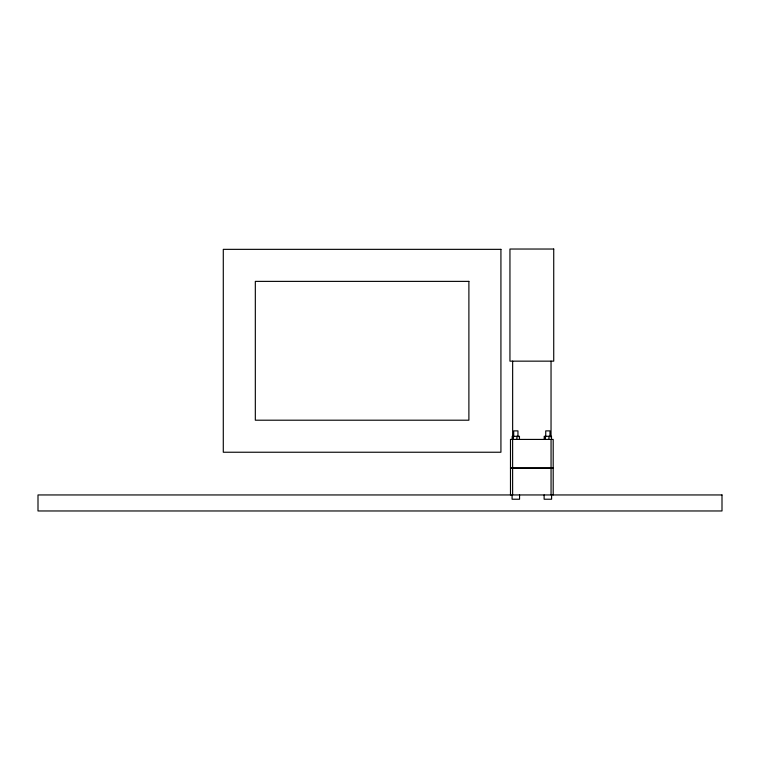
<?xml version="1.0" encoding="UTF-8"?>
<svg xmlns="http://www.w3.org/2000/svg" width="760" height="760" viewBox="0 0 760 760"><rect width="100%" height="100%" fill="white"/><g stroke="black" fill="none" stroke-linecap="round" stroke-linejoin="round"><path stroke-width="1.14" d="M510.483 467.941L553.194 467.941M510.483 468.255L553.194 468.255M553.194 494.95L553.194 439.423L510.483 439.423L510.483 494.95M551.598 494.95L551.598 499.225L544.122 499.225L544.122 494.95M551.494 439.423L551.494 436.306L544.217 436.306L544.217 439.423M551.038 361.142L551.038 437.057M551.057 439.423L551.057 467.941M551.057 468.255L551.057 494.95M549.983 436.82L549.983 430.882L545.737 430.882L545.737 436.82M548.929 436.306L548.929 439.423M545.29 436.306L545.29 439.423M519.46 439.423L519.46 436.306L512.183 436.306L512.183 439.423M519.564 494.95L519.564 499.225L512.088 499.225L512.088 494.95M517.95 436.82L517.95 430.882L513.703 430.882L513.703 436.82M516.895 436.306L516.895 439.423M513.256 436.306L513.256 439.423M512.649 361.142L512.649 437.057M512.62 439.423L512.62 467.941M512.62 468.255L512.62 494.95M553.726 249.033L509.95 249.033L509.95 361.152L553.726 361.152L553.726 249.033M500.925 249.347L223.288 249.347L223.288 452.238L500.925 452.238L500.925 249.347M468.891 281.38L255.322 281.38L255.322 420.204L468.891 420.204L468.891 281.38M722 494.95L38 494.95L38 510.967L722 510.967L722 494.95"/></g></svg>
